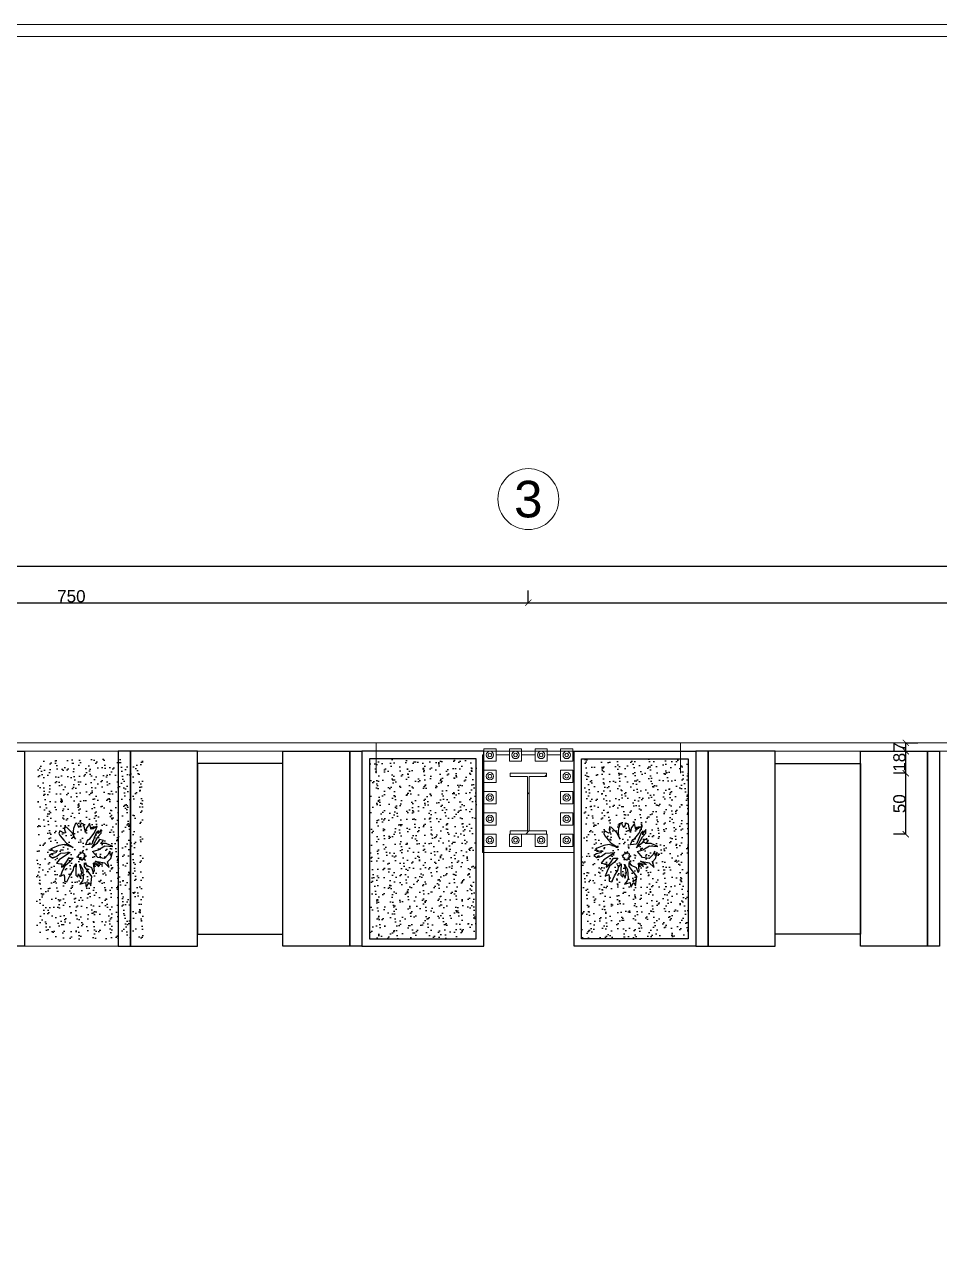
# Model space of a CAD drawing. Header units: centimetres. Extents: x 54005 to 61405, y 90310 to 94744.
# Drawn here: x 55991 to 56742, y 93610 to 94614 of the extents above; entities that cross this region are included whole.
import ezdxf
from ezdxf.enums import TextEntityAlignment as Align

# ---------------------------------------------------------------- set-up
doc = ezdxf.new("R2010")
doc.units = ezdxf.units.CM
doc.header["$LTSCALE"] = 25
doc.layers.get('0').update_dxf_attribs({"lineweight": 0})
doc.layers.get('Defpoints').update_dxf_attribs({"color": 115, "lineweight": 0})
for name, color, linetype in [('BA_env_landscp', 84, 'Continuous'), ('BA_floor', 8, 'Continuous'), ('BA_furn-fix', 134, 'Continuous'), ('BA_furn-mobile', 122, 'Continuous')]:
    doc.layers.add(name, color=color, linetype=linetype)
doc.layers.add('ÖLCULENDIRME', color=115, linetype='Continuous', lineweight=5)
doc.styles.add('PEN-NO', font='arial.ttf')
doc.styles.get("Standard").update_dxf_attribs({"font": 'arial.ttf'})
doc.styles.add('YAZI', font='arial.ttf', dxfattribs={"height": 30})
doc.dimstyles.new('iç ölçü le', dxfattribs={"dimtxt": 10, "dimasz": 5, "dimexe": 10, "dimexo": 10, "dimgap": 0.09, "dimtad": 1, "dimdec": 0, "dimzin": 0, "dimdsep": 46, "dimtxsty": 'Standard', "dimblk": 'ARCHTICK', "dimcen": 0.09, "dimclrt": 7, "dimadec": 0, "dimazin": 0, "dimtfac": 1, "dimtdec": 0, "dimtofl": 0, "dimtmove": 0, "dimatfit": 3, "dimldrblk": 'DOT', "dimfxl": 20, "dimfxlon": 1, "dimtolj": 1, "dimtzin": 0, "dimarcsym": 0})

# ---------------------------------------------------------------- blocks, each defined once
blk = doc.blocks.new('AKS-NO')
blk.add_circle((0, 0), 62.5)
at = {"style": 'YAZI'}
blk.add_attdef('AKSNO', text='', height=50, dxfattribs=at).set_placement((0, 0), align=Align.MIDDLE_CENTER)
blk = doc.blocks.new('_ArchTick')
at = {"color": 0, "linetype": 'ByBlock', "const_width": 0.15}
blk.add_lwpolyline([(-0.5, -0.5), (0.5, 0.5)], dxfattribs=at)
blk = doc.blocks.new('*D5')
at = {"layer": 'Defpoints', "color": 0, "transparency": 16777216}
for p in [(61199.4, 94169.6), (54210.4, 94139.6), (61199.4, 94139.6)]:
    blk.add_point(p, dxfattribs=at)
at = {"layer": 'ÖLCULENDIRME', "color": 0, "lineweight": -2, "transparency": 16777216}
for p, q in [((54210.4, 94149.6), (54210.4, 94179.6)), ((61199.4, 94149.6), (61199.4, 94179.6)), ((54210.4, 94169.6), (61199.4, 94169.6))]:
    blk.add_line(p, q, dxfattribs=at)
at = {"layer": 'ÖLCULENDIRME', "color": 0, "lineweight": -2, "transparency": 16777216, "xscale": 5, "yscale": 5, "zscale": 5, "rotation": 180}
blk.add_blockref('_ArchTick', (54210.4, 94169.6), dxfattribs=at)
at = {"layer": 'ÖLCULENDIRME', "color": 0, "lineweight": -2, "transparency": 16777216, "xscale": 5, "yscale": 5, "zscale": 5}
blk.add_blockref('_ArchTick', (61199.4, 94169.6), dxfattribs=at)
at = {"layer": 'ÖLCULENDIRME', "color": 7, "transparency": 16777216, "insert": (57704.9, 94174.8), "char_height": 10, "attachment_point": 5}
blk.add_mtext('\\A1;6989', dxfattribs=at)
blk = doc.blocks.new('_Dot')
at = {"color": 0, "linetype": 'ByBlock', "lineweight": -2}
blk.add_line((-0.5, 0), (-1, 0), dxfattribs=at)
at = {"color": 0, "linetype": 'ByBlock', "const_width": 0.5}
blk.add_lwpolyline([(-0.25, 0, 1), (0.25, 0, 1)], format="xyb", close=True, dxfattribs=at)
blk = doc.blocks.new('*D8')
at = {"layer": 'Defpoints', "color": 0, "transparency": 16777216}
for p in [(55654.9, 94139.6), (56404.9, 94139.6), (56404.9, 94139.6)]:
    blk.add_point(p, dxfattribs=at)
at = {"layer": 'ÖLCULENDIRME', "color": 0, "lineweight": -2, "transparency": 16777216}
for p, q in [((55654.9, 94139.6), (55654.9, 94149.6)), ((56404.9, 94139.6), (56404.9, 94149.6)), ((55654.9, 94139.6), (56404.9, 94139.6))]:
    blk.add_line(p, q, dxfattribs=at)
at = {"layer": 'ÖLCULENDIRME', "color": 0, "lineweight": -2, "transparency": 16777216, "xscale": 5, "yscale": 5, "zscale": 5, "rotation": 180}
blk.add_blockref('_ArchTick', (55654.9, 94139.6), dxfattribs=at)
at = {"layer": 'ÖLCULENDIRME', "color": 0, "lineweight": -2, "transparency": 16777216, "xscale": 5, "yscale": 5, "zscale": 5}
blk.add_blockref('_ArchTick', (56404.9, 94139.6), dxfattribs=at)
at = {"layer": 'ÖLCULENDIRME', "color": 7, "transparency": 16777216, "insert": (56029.9, 94144.8), "char_height": 10, "attachment_point": 5}
blk.add_mtext('\\A1;750', dxfattribs=at)
blk = doc.blocks.new('*D9')
at = {"layer": 'Defpoints', "color": 0, "transparency": 16777216}
for p in [(56404.9, 94139.6), (57154.9, 94139.6), (57154.9, 94139.6)]:
    blk.add_point(p, dxfattribs=at)
at = {"layer": 'ÖLCULENDIRME', "color": 0, "lineweight": -2, "transparency": 16777216}
for p, q in [((56404.9, 94139.6), (56404.9, 94149.6)), ((57154.9, 94139.6), (57154.9, 94149.6)), ((56404.9, 94139.6), (57154.9, 94139.6))]:
    blk.add_line(p, q, dxfattribs=at)
at = {"layer": 'ÖLCULENDIRME', "color": 0, "lineweight": -2, "transparency": 16777216, "xscale": 5, "yscale": 5, "zscale": 5, "rotation": 180}
blk.add_blockref('_ArchTick', (56404.9, 94139.6), dxfattribs=at)
at = {"layer": 'ÖLCULENDIRME', "color": 0, "lineweight": -2, "transparency": 16777216, "xscale": 5, "yscale": 5, "zscale": 5}
blk.add_blockref('_ArchTick', (57154.9, 94139.6), dxfattribs=at)
at = {"layer": 'ÖLCULENDIRME', "color": 7, "transparency": 16777216, "insert": (56779.9, 94144.8), "char_height": 10, "attachment_point": 5}
blk.add_mtext('\\A1;750', dxfattribs=at)
blk = doc.blocks.new('*D68')
at = {"layer": 'Defpoints', "color": 0, "transparency": 16777216}
for p in [(56714.7, 93999.6), (56721.8, 93999.6), (56714.7, 93949.6)]:
    blk.add_point(p, dxfattribs=at)
at = {"layer": 'ÖLCULENDIRME', "color": 0, "lineweight": -2, "transparency": 16777216}
for p, q in [((56714.7, 93999.6), (56704.7, 93999.6)), ((56714.7, 93949.6), (56714.7, 93999.6)), ((56714.7, 93949.6), (56704.7, 93949.6))]:
    blk.add_line(p, q, dxfattribs=at)
at = {"layer": 'ÖLCULENDIRME', "color": 0, "lineweight": -2, "transparency": 16777216, "xscale": 5, "yscale": 5, "zscale": 5}
for p, rotation in [((56714.7, 93999.6), 90), ((56714.7, 93949.6), 270)]:
    blk.add_blockref('_ArchTick', p, dxfattribs=dict(at, rotation=rotation))
at = {"layer": 'ÖLCULENDIRME', "color": 7, "transparency": 16777216, "insert": (56709.5, 93974.6), "char_height": 10, "attachment_point": 5, "rotation": 90}
blk.add_mtext('\\A1;50', dxfattribs=at)
blk = doc.blocks.new('*D69')
at = {"layer": 'Defpoints', "color": 0, "transparency": 16777216}
for p in [(56714.4, 94017.6), (56714.7, 94017.6), (56721.8, 93999.6)]:
    blk.add_point(p, dxfattribs=at)
at = {"layer": 'ÖLCULENDIRME', "color": 0, "lineweight": -2, "transparency": 16777216}
for p, q in [((56714.7, 94017.6), (56724.7, 94017.6)), ((56714.7, 93999.6), (56714.7, 94017.6)), ((56714.7, 93999.6), (56704.7, 93999.6))]:
    blk.add_line(p, q, dxfattribs=at)
at = {"layer": 'ÖLCULENDIRME', "color": 0, "lineweight": -2, "transparency": 16777216, "xscale": 5, "yscale": 5, "zscale": 5}
for p, rotation in [((56714.7, 94017.6), 90), ((56714.7, 93999.6), 270)]:
    blk.add_blockref('_ArchTick', p, dxfattribs=dict(at, rotation=rotation))
at = {"layer": 'ÖLCULENDIRME', "color": 7, "transparency": 16777216, "insert": (56709.5, 94008.6), "char_height": 10, "attachment_point": 5, "rotation": 90}
blk.add_mtext('\\A1;18', dxfattribs=at)
blk = doc.blocks.new('*D70')
at = {"layer": 'Defpoints', "color": 0, "transparency": 16777216}
for p in [(56714.4, 94024.6), (56714.7, 94024.6), (56714.4, 94017.6)]:
    blk.add_point(p, dxfattribs=at)
at = {"layer": 'ÖLCULENDIRME', "color": 0, "lineweight": -2, "transparency": 16777216}
for p, q in [((56714.7, 94024.6), (56724.7, 94024.6)), ((56714.7, 94017.6), (56714.7, 94024.6)), ((56714.7, 94017.6), (56724.7, 94017.6))]:
    blk.add_line(p, q, dxfattribs=at)
at = {"layer": 'ÖLCULENDIRME', "color": 0, "lineweight": -2, "transparency": 16777216, "xscale": 5, "yscale": 5, "zscale": 5}
for p, rotation in [((56714.7, 94024.6), 90), ((56714.7, 94017.6), 270)]:
    blk.add_blockref('_ArchTick', p, dxfattribs=dict(at, rotation=rotation))
at = {"layer": 'ÖLCULENDIRME', "color": 7, "transparency": 16777216, "insert": (56709.6, 94021.1), "char_height": 10, "attachment_point": 5, "rotation": 90}
blk.add_mtext('\\A1;7', dxfattribs=at)
blk = doc.blocks.new('asdfsadfasf')
for points in [[(182782.2, -71388.1), (182782.2, -71228.1), (182772.2, -71228.1), (182772.2, -71388.1)], [(182837.2, -71388.1), (182837.2, -71228.1), (182782.2, -71228.1), (182782.2, -71388.1)], [(182907.2, -71388.1), (182907.2, -71228.1), (182962.2, -71228.1), (182962.2, -71388.1)], [(182962.2, -71388.1), (182962.2, -71228.1), (182972.2, -71228.1), (182972.2, -71388.1)], [(182907.2, -71378.1), (182907.2, -71238.1), (182837.2, -71238.1), (182837.2, -71378.1)]]:
    blk.add_lwpolyline(points, close=True)
blk = doc.blocks.new('er3')
at = {"layer": 'BA_floor'}
h = blk.add_hatch(dxfattribs=at)
h.set_pattern_fill('AR-SAND', color=71, scale=0.2, angle=450)
h.set_pattern_definition([(127.5, (25055.775, 92010.929), (-9.7882647, -0.3200063), [0, -7.7216, 0, -8.636, 0, -8.255]), (97.5, (25055.775, 92010.929), (-14.336502, 8.9904657), [0, -4.1656, 0, -6.9596, 0, -2.667]), (57.5, (25055.775, 92004.681), (-0.0287437, 15.8198474), [0, -2.54, 0, -9.144, 0, -11.938]), (47.5, (25055.775, 92004.681), (-4.4585865, 15.271129), [0, -1.27, 0, -5.9944, 0, -6.858])])
h.paths.add_polyline_path([(59535.2, 93863.8), (59447.6, 93863.8), (59447.6, 94011.4), (59535.2, 94011.4)])
at = {"layer": 'BA_furn-fix'}
for points in [[(59541.4, 93857.6), (59441.4, 93857.6), (59441.4, 94017.6), (59541.4, 94017.6)], [(59535.2, 93863.8), (59447.6, 93863.8), (59447.6, 94011.4), (59535.2, 94011.4)]]:
    blk.add_lwpolyline(points, close=True, dxfattribs=at)
at = {"layer": 'BA_furn-mobile', "xscale": -1}
blk.add_blockref('asdfsadfasf', (242513.6, 165245.7), dxfattribs=at)
blk = doc.blocks.new('tyy')
for p, q in [((68217.6, -20232.4), (68217, -20235.2)), ((68219.9, -20234.1), (68217.6, -20232.4)), ((68223.3, -20231.8), (68222.7, -20235.2)), ((68224.4, -20233), (68223.3, -20231.8)), ((68217, -20241.5), (68213.6, -20240.4)), ((68213.6, -20240.4), (68214.2, -20243.8)), ((68217, -20235.2), (68218.2, -20237.5)), ((68221.6, -20244.9), (68217, -20241.5)), ((68218.2, -20237.5), (68219.3, -20238.7)), ((68219.3, -20238.7), (68222.7, -20240.9)), ((68221.6, -20237), (68219.9, -20234.1)), ((68223.9, -20237.5), (68221.6, -20237)), ((68222.7, -20235.2), (68223.9, -20237.5)), ((68222.7, -20240.9), (68226.1, -20248.3)), ((68228.4, -20237.5), (68224.4, -20233)), ((68230.7, -20241.5), (68228.4, -20237.5)), ((68230.7, -20246.6), (68230.7, -20241.5)), ((68232.4, -20242.7), (68230.7, -20249.5)), ((68234.1, -20239.8), (68232.4, -20242.7)), ((68236.4, -20235.8), (68234.1, -20239.8)), ((68238.1, -20234.1), (68236.4, -20235.8)), ((68240.4, -20234.1), (68238.1, -20234.1)), ((68239.8, -20238.1), (68240.4, -20234.1)), ((68240.4, -20239.2), (68239.8, -20238.1)), ((68242.7, -20237.5), (68240.4, -20239.2)), ((68242.1, -20244.4), (68244.9, -20238.7)), ((68244.9, -20237), (68242.7, -20237.5)), ((68244.9, -20238.7), (68244.9, -20237)), ((68205.1, -20250.6), (68201.6, -20251.8)), ((68201.6, -20251.8), (68201.6, -20254)), ((68209, -20247.2), (68204.5, -20247.2)), ((68204.5, -20247.2), (68206.8, -20249.5)), ((68206.8, -20249.5), (68205.1, -20250.6)), ((68213.6, -20247.8), (68209, -20247.2)), ((68214.7, -20244.9), (68211.9, -20245.5)), ((68211.9, -20245.5), (68213, -20246.6)), ((68213, -20246.6), (68216.5, -20247.8)), ((68218.2, -20250.6), (68213.6, -20247.8)), ((68214.2, -20243.8), (68214.7, -20244.9)), ((68216.5, -20247.8), (68221, -20248.9)), ((68222.2, -20252.3), (68218.2, -20250.6)), ((68221, -20248.9), (68222.2, -20252.3)), ((68226.1, -20248.3), (68221.6, -20244.9)), ((68230.7, -20249.5), (68230.7, -20246.6)), ((68238.1, -20248.9), (68242.1, -20244.4)), ((68239.8, -20246.6), (68238.1, -20248.9)), ((68243.8, -20244.9), (68239.8, -20246.6)), ((68246.1, -20244.4), (68243.8, -20244.9)), ((68250.6, -20244.4), (68246.1, -20244.4)), ((68246.1, -20255.2), (68249.5, -20252.9)), ((68248.4, -20248.9), (68249.5, -20247.2)), ((68251.8, -20248.9), (68248.4, -20248.9)), ((68249.5, -20247.2), (68251.2, -20245.5)), ((68249.5, -20252.9), (68252.3, -20251.2)), ((68251.2, -20245.5), (68250.6, -20244.4)), ((68252.3, -20248.9), (68251.8, -20248.9)), ((68252.3, -20251.2), (68252.3, -20248.9)), ((68201.6, -20254), (68207.3, -20254.6)), ((68207.3, -20254.6), (68213, -20255.8)), ((68209.6, -20259.2), (68208.5, -20261.4)), ((68208.5, -20261.4), (68211.3, -20260.9)), ((68211.3, -20260.9), (68208.5, -20263.7)), ((68208.5, -20263.7), (68213, -20263.2)), ((68215.9, -20263.2), (68209, -20266)), ((68213, -20258), (68209.6, -20259.2)), ((68213, -20255.8), (68215.3, -20255.2)), ((68218.7, -20256.3), (68213, -20258)), ((68213, -20263.2), (68219.3, -20259.2)), ((68215.3, -20255.2), (68218.7, -20256.3)), ((68219.3, -20259.2), (68215.9, -20263.2)), ((68218.7, -20263.7), (68221.6, -20262.6)), ((68221.6, -20262.6), (68220.4, -20264.9)), ((68224.4, -20257.5), (68222.7, -20257.5)), ((68222.7, -20257.5), (68223.3, -20258)), ((68223.3, -20258), (68223.3, -20260.3)), ((68223.3, -20260.3), (68224.4, -20259.7)), ((68226.7, -20255.8), (68224.4, -20255.8)), ((68224.4, -20255.8), (68224.4, -20257.5)), ((68224.4, -20259.7), (68224.4, -20262)), ((68224.4, -20262), (68225, -20260.3)), ((68225, -20260.3), (68227.8, -20262)), ((68227.8, -20256.9), (68226.7, -20255.8)), ((68226.7, -20260.9), (68229, -20260.3)), ((68227.8, -20262), (68226.7, -20260.9)), ((68229, -20255.8), (68227.8, -20256.9)), ((68228.4, -20257.5), (68229, -20255.8)), ((68230.1, -20258), (68228.4, -20257.5)), ((68228.4, -20259.7), (68230.1, -20258)), ((68229, -20260.3), (68228.4, -20259.7)), ((68236.4, -20258.6), (68239.8, -20258.6)), ((68238.7, -20263.2), (68236.4, -20258.6)), ((68248.9, -20263.7), (68238.7, -20263.2)), ((68239.8, -20258.6), (68241.5, -20259.2)), ((68241.5, -20259.2), (68242.7, -20260.3)), ((68242.7, -20260.3), (68247.8, -20262)), ((68248.4, -20254.6), (68246.1, -20255.2)), ((68247.8, -20262), (68251.2, -20262.6)), ((68250.6, -20254.6), (68248.4, -20254.6)), ((68250.1, -20258.6), (68254.6, -20255.8)), ((68252.3, -20258.6), (68250.1, -20258.6)), ((68252.3, -20255.2), (68250.6, -20254.6)), ((68250.6, -20259.7), (68252.3, -20258.6)), ((68252.9, -20259.7), (68250.6, -20259.7)), ((68251.2, -20260.3), (68252.9, -20259.7)), ((68253.5, -20260.3), (68251.2, -20260.3)), ((68251.2, -20262.6), (68254.6, -20262.6)), ((68254.6, -20255.8), (68252.3, -20255.2)), ((68252.3, -20260.9), (68253.5, -20260.3)), ((68254.6, -20262.6), (68252.3, -20260.9)), ((68206.2, -20268.9), (68202.8, -20270.6)), ((68202.8, -20270.6), (68207.3, -20271.7)), ((68206.8, -20266), (68203.4, -20264.9)), ((68203.4, -20264.9), (68206.2, -20268.9)), ((68207.3, -20271.7), (68205.1, -20274)), ((68205.1, -20274), (68213, -20272.3)), ((68209, -20266), (68206.8, -20266)), ((68213, -20272.3), (68218.7, -20263.7)), ((68219.9, -20269.4), (68216.5, -20272.3)), ((68216.5, -20272.3), (68218.2, -20272.8)), ((68218.2, -20272.8), (68223.9, -20270)), ((68220.4, -20264.9), (68219.9, -20269.4)), ((68223.9, -20270), (68221.6, -20272.3)), ((68221.6, -20272.3), (68224.4, -20270.6)), ((68224.4, -20270.6), (68222.7, -20275.1)), ((68222.7, -20275.1), (68224.4, -20272.3)), ((68224.4, -20272.3), (68225, -20276.8)), ((68225, -20276.8), (68226.1, -20271.1)), ((68226.1, -20271.1), (68227.3, -20278.5)), ((68229.6, -20271.7), (68233, -20266)), ((68230.7, -20277.4), (68229.6, -20271.7)), ((68233, -20266), (68235.8, -20270)), ((68240.4, -20267.1), (68235.8, -20264.3)), ((68235.8, -20264.3), (68246.1, -20266)), ((68235.8, -20270), (68241, -20274)), ((68244.4, -20268.3), (68240.4, -20267.1)), ((68243.2, -20274.6), (68241.5, -20270)), ((68241.5, -20270), (68244.9, -20271.7)), ((68244.9, -20271.7), (68244.4, -20268.3)), ((68246.1, -20266), (68250.1, -20267.7)), ((68251.2, -20264.9), (68248.9, -20263.7)), ((68248.9, -20265.4), (68251.2, -20264.9)), ((68252.9, -20266.6), (68248.9, -20265.4)), ((68250.1, -20267.7), (68252.9, -20266.6)), ((68227.3, -20278.5), (68225, -20283.7)), ((68225, -20283.7), (68229, -20280.8)), ((68229, -20280.8), (68232.4, -20282.5)), ((68234.7, -20279.1), (68230.7, -20277.4)), ((68232.4, -20282.5), (68238.1, -20282)), ((68238.1, -20279.7), (68234.7, -20279.1)), ((68234.7, -20281.4), (68238.1, -20279.7)), ((68238.1, -20282), (68234.7, -20281.4)), ((68241, -20274), (68242.7, -20280.8)), ((68242.7, -20280.8), (68243.2, -20274.6))]:
    blk.add_line(p, q)

msp = doc.modelspace()

# ---------------------------------------------------------------- hatches: boundary and pattern name
at = {"layer": 'BA_floor'}
h = msp.add_hatch(dxfattribs=at)
h.set_pattern_fill('AR-SAND', color=71, scale=0.2, angle=90)
h.set_pattern_definition([(127.5, (21609.605, 92010.926), (-9.7882647, -0.3200063), [0, -7.7216, 0, -8.636, 0, -8.255]), (97.5, (21609.605, 92010.926), (-14.336502, 8.9904657), [0, -4.1656, 0, -6.9596, 0, -2.667]), (57.5, (21609.605, 92004.678), (-0.0287437, 15.8198474), [0, -2.54, 0, -9.144, 0, -11.938]), (47.5, (21609.605, 92004.678), (-4.4585865, 15.271129), [0, -1.27, 0, -5.9944, 0, -6.858])])
h.paths.add_polyline_path([(56089, 93863.8), (56001.4, 93863.8), (56001.4, 94011.4), (56089, 94011.4)])
h = msp.add_hatch(dxfattribs=at)
h.set_pattern_fill('AR-SAND', color=71, scale=0.2, angle=90)
h.set_pattern_definition([(127.5, (22146.886, 92010.929), (-9.7882647, -0.3200063), [0, -7.7216, 0, -8.636, 0, -8.255]), (97.5, (22146.886, 92010.929), (-14.336502, 8.9904657), [0, -4.1656, 0, -6.9596, 0, -2.667]), (57.5, (22146.886, 92004.681), (-0.0287437, 15.8198474), [0, -2.54, 0, -9.144, 0, -11.938]), (47.5, (22146.886, 92004.681), (-4.4585865, 15.271129), [0, -1.27, 0, -5.9944, 0, -6.858])])
h.paths.add_polyline_path([(56274.6, 93863.8), (56362.2, 93863.8), (56362.2, 94011.4), (56274.6, 94011.4)])

# ---------------------------------------------------------------- linework, layer by layer
for points in [[(55369.4, 90439.2), (61224.4, 90439.2), (61224.4, 94614.2), (55369.4, 94614.2)], [(55379.4, 90449.2), (61214.4, 90449.2), (61214.4, 94604.2), (55379.4, 94604.2)]]:
    msp.add_lwpolyline(points, close=True)
at = {"layer": 'BA_furn-fix'}
for points in [[(56268.4, 93857.6), (56368.4, 93857.6), (56368.4, 94017.6), (56268.4, 94017.6)], [(56274.6, 93863.8), (56362.2, 93863.8), (56362.2, 94011.4), (56274.6, 94011.4)]]:
    msp.add_lwpolyline(points, close=True, dxfattribs=at)
at = {"layer": 'ÖLCULENDIRME'}
for p, q in [((56279.9, 94024.6), (55779.9, 94024.6)), ((56279.9, 94024.6), (56279.9, 94017.6)), ((56279.9, 94024.6), (56279.9, 93999.6)), ((56529.9, 94024.6), (56529.9, 94017.6)), ((57029.9, 94024.6), (56529.9, 94024.6)), ((56529.9, 94024.6), (56529.9, 93999.6)), ((55779.9, 94017.6), (56279.9, 94017.6)), ((56367.4, 94014.6), (56368.4, 94014.6)), ((56367.4, 93934.6), (56367.4, 94014.6)), ((56378.4, 94019.6), (56368.4, 94019.6)), ((56368.4, 94019.6), (56368.4, 94009.6)), ((56378.4, 94009.6), (56378.4, 94019.6)), ((56378.4, 94014.6), (56389.4, 94014.6)), ((56399.4, 94019.6), (56389.4, 94019.6)), ((56389.4, 94019.6), (56389.4, 94009.6)), ((56399.4, 94009.6), (56399.4, 94019.6)), ((56399.4, 94014.6), (56410.4, 94014.6)), ((56420.4, 94019.6), (56410.4, 94019.6)), ((56410.4, 94019.6), (56410.4, 94009.6)), ((56420.4, 94009.6), (56420.4, 94019.6)), ((56420.4, 94014.6), (56431.4, 94014.6)), ((56441.4, 94019.6), (56431.4, 94019.6)), ((56431.4, 94019.6), (56431.4, 94009.6)), ((56441.4, 94009.6), (56441.4, 94019.6)), ((56441.4, 94014.6), (56442.4, 94014.6)), ((56442.4, 94014.6), (56442.4, 93934.6)), ((56529.9, 94017.6), (57029.9, 94017.6)), ((56368.4, 94009.6), (56378.4, 94009.6)), ((56389.4, 94009.6), (56399.4, 94009.6)), ((56410.4, 94009.6), (56420.4, 94009.6)), ((56431.4, 94009.6), (56441.4, 94009.6)), ((56378.4, 94002.1), (56368.4, 94002.1)), ((56368.4, 94002.1), (56368.4, 93992.1)), ((56378.4, 93992.1), (56378.4, 94002.1)), ((56389.9, 93996.8), (56389.9, 93999.6)), ((56389.9, 93999.6), (56419.9, 93999.6)), ((56404.2, 93996.8), (56389.9, 93996.8)), ((56404.2, 93952.4), (56404.2, 93996.8)), ((56419.9, 93996.8), (56405.6, 93996.8)), ((56405.6, 93996.8), (56405.6, 93952.4)), ((56418.5, 93996.8), (56419.9, 93998.2)), ((56419.9, 93999.6), (56419.9, 93996.8)), ((56441.4, 94002.1), (56431.4, 94002.1)), ((56431.4, 94002.1), (56431.4, 93992.1)), ((56441.4, 93992.1), (56441.4, 94002.1)), ((56368.4, 93992.1), (56378.4, 93992.1)), ((56378.4, 93984.6), (56368.4, 93984.6)), ((56368.4, 93984.6), (56368.4, 93974.6)), ((56378.4, 93974.6), (56378.4, 93984.6)), ((56404.2, 93982.5), (56405.6, 93983.9)), ((56405.6, 93983.9), (56405.6, 93983.9)), ((56431.4, 93992.1), (56441.4, 93992.1)), ((56441.4, 93984.6), (56431.4, 93984.6)), ((56431.4, 93984.6), (56431.4, 93974.6)), ((56441.4, 93974.6), (56441.4, 93984.6)), ((56368.4, 93974.6), (56378.4, 93974.6)), ((56431.4, 93974.6), (56441.4, 93974.6)), ((56378.4, 93967.1), (56368.4, 93967.1)), ((56368.4, 93967.1), (56368.4, 93957.1)), ((56378.4, 93957.1), (56378.4, 93967.1)), ((56441.4, 93967.1), (56431.4, 93967.1)), ((56431.4, 93967.1), (56431.4, 93957.1)), ((56441.4, 93957.1), (56441.4, 93967.1)), ((56368.4, 93957.1), (56378.4, 93957.1)), ((56431.4, 93957.1), (56441.4, 93957.1)), ((56378.4, 93949.6), (56368.4, 93949.6)), ((56368.4, 93949.6), (56368.4, 93939.6)), ((56378.4, 93939.6), (56378.4, 93949.6)), ((56399.4, 93949.6), (56389.4, 93949.6)), ((56389.4, 93949.6), (56389.4, 93939.6)), ((56389.9, 93949.6), (56389.9, 93952.4)), ((56389.9, 93952.4), (56404.2, 93952.4)), ((56389.9, 93949.6), (56419.9, 93949.6)), ((56399.4, 93939.6), (56399.4, 93949.6)), ((56402.8, 93949.6), (56405.6, 93952.5)), ((56405.6, 93952.4), (56419.9, 93952.4)), ((56420.4, 93949.6), (56410.4, 93949.6)), ((56410.4, 93949.6), (56410.4, 93939.6)), ((56419.9, 93952.4), (56419.9, 93949.6)), ((56420.4, 93939.6), (56420.4, 93949.6)), ((56441.4, 93949.6), (56431.4, 93949.6)), ((56431.4, 93949.6), (56431.4, 93939.6)), ((56441.4, 93939.6), (56441.4, 93949.6)), ((56442.4, 93934.6), (56367.4, 93934.6)), ((56368.4, 93939.6), (56378.4, 93939.6)), ((56389.4, 93939.6), (56399.4, 93939.6)), ((56410.4, 93939.6), (56420.4, 93939.6)), ((56431.4, 93939.6), (56441.4, 93939.6))]:
    msp.add_line(p, q, dxfattribs=at)
for points in [[(56279.9, 94024.6), (56529.9, 94024.6)], [(56279.9, 94017.6), (56529.9, 94017.6)]]:
    msp.add_lwpolyline(points, dxfattribs=at)
msp.add_lwpolyline([(55991.4, 94017.6), (56068.4, 94017.6), (56068.4, 93857.6), (55991.4, 93857.6)], close=True, dxfattribs=at)
for centre, radius, start, end in [((56373.4, 94014.6), 3, 0, 180), ((56373.4, 94014.6), 3, 180, 0), ((56373.4, 94014.6), 1.5, 0, 180), ((56373.4, 94014.6), 1.5, 152.9779, 207.0221), ((56373.4, 94014.6), 1.5, 180, 0), ((56373.4, 94014.6), 1.5, 124.9434, 145.0566), ((56373.4, 94014.6), 1.5, 214.9434, 235.0566), ((56373.4, 94014.6), 1.5, 62.9779, 117.0221), ((56373.4, 94014.6), 1.5, 242.9779, 297.0221), ((56373.4, 94014.6), 1.5, 34.9434, 55.0566), ((56373.4, 94014.6), 1.5, 304.9434, 325.0566), ((56373.4, 94014.6), 1.5, 332.9779, 27.0221), ((56394.4, 94014.6), 3, 0, 180), ((56394.4, 94014.6), 3, 180, 0), ((56394.4, 94014.6), 1.5, 0, 180), ((56394.4, 94014.6), 1.5, 152.9779, 207.0221), ((56394.4, 94014.6), 1.5, 180, 0), ((56394.4, 94014.6), 1.5, 124.9434, 145.0566), ((56394.4, 94014.6), 1.5, 214.9434, 235.0566), ((56394.4, 94014.6), 1.5, 62.9779, 117.0221), ((56394.4, 94014.6), 1.5, 242.9779, 297.0221), ((56394.4, 94014.6), 1.5, 34.9434, 55.0566), ((56394.4, 94014.6), 1.5, 304.9434, 325.0566), ((56394.4, 94014.6), 1.5, 332.9779, 27.0221), ((56415.4, 94014.6), 3, 0, 180), ((56415.4, 94014.6), 3, 180, 0), ((56415.4, 94014.6), 1.5, 0, 180), ((56415.4, 94014.6), 1.5, 152.9779, 207.0221), ((56415.4, 94014.6), 1.5, 180, 0), ((56415.4, 94014.6), 1.5, 124.9434, 145.0566), ((56415.4, 94014.6), 1.5, 214.9434, 235.0566), ((56415.4, 94014.6), 1.5, 62.9779, 117.0221), ((56415.4, 94014.6), 1.5, 242.9779, 297.0221), ((56415.4, 94014.6), 1.5, 34.9434, 55.0566), ((56415.4, 94014.6), 1.5, 304.9434, 325.0566), ((56415.4, 94014.6), 1.5, 332.9779, 27.0221), ((56436.4, 94014.6), 3, 0, 180), ((56436.4, 94014.6), 3, 180, 0), ((56436.4, 94014.6), 1.5, 0, 180), ((56436.4, 94014.6), 1.5, 152.9779, 207.0221), ((56436.4, 94014.6), 1.5, 180, 0), ((56436.4, 94014.6), 1.5, 124.9434, 145.0566), ((56436.4, 94014.6), 1.5, 214.9434, 235.0566), ((56436.4, 94014.6), 1.5, 62.9779, 117.0221), ((56436.4, 94014.6), 1.5, 242.9779, 297.0221), ((56436.4, 94014.6), 1.5, 34.9434, 55.0566), ((56436.4, 94014.6), 1.5, 304.9434, 325.0566), ((56436.4, 94014.6), 1.5, 332.9779, 27.0221), ((56373.4, 93997.1), 3, 0, 180), ((56373.4, 93997.1), 3, 180, 0), ((56373.4, 93997.1), 1.5, 0, 180), ((56373.4, 93997.1), 1.5, 152.9779, 207.0221), ((56373.4, 93997.1), 1.5, 180, 0), ((56373.4, 93997.1), 1.5, 124.9434, 145.0566), ((56373.4, 93997.1), 1.5, 214.9434, 235.0566), ((56373.4, 93997.1), 1.5, 62.9779, 117.0221), ((56373.4, 93997.1), 1.5, 242.9779, 297.0221), ((56373.4, 93997.1), 1.5, 34.9434, 55.0566), ((56373.4, 93997.1), 1.5, 304.9434, 325.0566), ((56373.4, 93997.1), 1.5, 332.9779, 27.0221), ((56436.4, 93997.1), 3, 0, 180), ((56436.4, 93997.1), 3, 180, 0), ((56436.4, 93997.1), 1.5, 0, 180), ((56436.4, 93997.1), 1.5, 152.9779, 207.0221), ((56436.4, 93997.1), 1.5, 180, 0), ((56436.4, 93997.1), 1.5, 124.9434, 145.0566), ((56436.4, 93997.1), 1.5, 214.9434, 235.0566), ((56436.4, 93997.1), 1.5, 62.9779, 117.0221), ((56436.4, 93997.1), 1.5, 242.9779, 297.0221), ((56436.4, 93997.1), 1.5, 34.9434, 55.0566), ((56436.4, 93997.1), 1.5, 304.9434, 325.0566), ((56436.4, 93997.1), 1.5, 332.9779, 27.0221), ((56373.4, 93979.6), 3, 0, 180), ((56373.4, 93979.6), 3, 180, 0), ((56373.4, 93979.6), 1.5, 0, 180), ((56373.4, 93979.6), 1.5, 152.9779, 207.0221), ((56373.4, 93979.6), 1.5, 180, 0), ((56373.4, 93979.6), 1.5, 124.9434, 145.0566), ((56373.4, 93979.6), 1.5, 214.9434, 235.0566), ((56373.4, 93979.6), 1.5, 62.9779, 117.0221), ((56373.4, 93979.6), 1.5, 242.9779, 297.0221), ((56373.4, 93979.6), 1.5, 34.9434, 55.0566), ((56373.4, 93979.6), 1.5, 304.9434, 325.0566), ((56373.4, 93979.6), 1.5, 332.9779, 27.0221), ((56436.4, 93979.6), 3, 0, 180), ((56436.4, 93979.6), 3, 180, 0), ((56436.4, 93979.6), 1.5, 0, 180), ((56436.4, 93979.6), 1.5, 152.9779, 207.0221), ((56436.4, 93979.6), 1.5, 180, 0), ((56436.4, 93979.6), 1.5, 124.9434, 145.0566), ((56436.4, 93979.6), 1.5, 214.9434, 235.0566), ((56436.4, 93979.6), 1.5, 62.9779, 117.0221), ((56436.4, 93979.6), 1.5, 242.9779, 297.0221), ((56436.4, 93979.6), 1.5, 34.9434, 55.0566), ((56436.4, 93979.6), 1.5, 304.9434, 325.0566), ((56436.4, 93979.6), 1.5, 332.9779, 27.0221), ((56373.4, 93962.1), 3, 0, 180), ((56373.4, 93962.1), 1.5, 0, 180), ((56373.4, 93962.1), 1.5, 124.9434, 145.0566), ((56373.4, 93962.1), 1.5, 62.9779, 117.0221), ((56373.4, 93962.1), 1.5, 34.9434, 55.0566), ((56436.4, 93962.1), 3, 0, 180), ((56436.4, 93962.1), 1.5, 0, 180), ((56436.4, 93962.1), 1.5, 124.9434, 145.0566), ((56436.4, 93962.1), 1.5, 62.9779, 117.0221), ((56436.4, 93962.1), 1.5, 34.9434, 55.0566), ((56373.4, 93962.1), 3, 180, 0), ((56373.4, 93962.1), 1.5, 152.9779, 207.0221), ((56373.4, 93962.1), 1.5, 180, 0), ((56373.4, 93962.1), 1.5, 214.9434, 235.0566), ((56373.4, 93962.1), 1.5, 242.9779, 297.0221), ((56373.4, 93962.1), 1.5, 304.9434, 325.0566), ((56373.4, 93962.1), 1.5, 332.9779, 27.0221), ((56436.4, 93962.1), 3, 180, 0), ((56436.4, 93962.1), 1.5, 152.9779, 207.0221), ((56436.4, 93962.1), 1.5, 180, 0), ((56436.4, 93962.1), 1.5, 214.9434, 235.0566), ((56436.4, 93962.1), 1.5, 242.9779, 297.0221), ((56436.4, 93962.1), 1.5, 304.9434, 325.0566), ((56436.4, 93962.1), 1.5, 332.9779, 27.0221), ((56373.4, 93944.6), 3, 0, 180), ((56373.4, 93944.6), 3, 180, 0), ((56373.4, 93944.6), 1.5, 0, 180), ((56373.4, 93944.6), 1.5, 152.9779, 207.0221), ((56373.4, 93944.6), 1.5, 180, 0), ((56373.4, 93944.6), 1.5, 124.9434, 145.0566), ((56373.4, 93944.6), 1.5, 214.9434, 235.0566), ((56373.4, 93944.6), 1.5, 62.9779, 117.0221), ((56373.4, 93944.6), 1.5, 242.9779, 297.0221), ((56373.4, 93944.6), 1.5, 34.9434, 55.0566), ((56373.4, 93944.6), 1.5, 304.9434, 325.0566), ((56373.4, 93944.6), 1.5, 332.9779, 27.0221), ((56394.4, 93944.6), 3, 0, 180), ((56394.4, 93944.6), 3, 180, 0), ((56394.4, 93944.6), 1.5, 0, 180), ((56394.4, 93944.6), 1.5, 152.9779, 207.0221), ((56394.4, 93944.6), 1.5, 180, 0), ((56394.4, 93944.6), 1.5, 124.9434, 145.0566), ((56394.4, 93944.6), 1.5, 214.9434, 235.0566), ((56394.4, 93944.6), 1.5, 62.9779, 117.0221), ((56394.4, 93944.6), 1.5, 242.9779, 297.0221), ((56394.4, 93944.6), 1.5, 34.9434, 55.0566), ((56394.4, 93944.6), 1.5, 304.9434, 325.0566), ((56394.4, 93944.6), 1.5, 332.9779, 27.0221), ((56415.4, 93944.6), 3, 0, 180), ((56415.4, 93944.6), 3, 180, 0), ((56415.4, 93944.6), 1.5, 0, 180), ((56415.4, 93944.6), 1.5, 152.9779, 207.0221), ((56415.4, 93944.6), 1.5, 180, 0), ((56415.4, 93944.6), 1.5, 124.9434, 145.0566), ((56415.4, 93944.6), 1.5, 214.9434, 235.0566), ((56415.4, 93944.6), 1.5, 62.9779, 117.0221), ((56415.4, 93944.6), 1.5, 242.9779, 297.0221), ((56415.4, 93944.6), 1.5, 34.9434, 55.0566), ((56415.4, 93944.6), 1.5, 304.9434, 325.0566), ((56415.4, 93944.6), 1.5, 332.9779, 27.0221), ((56436.4, 93944.6), 3, 0, 180), ((56436.4, 93944.6), 3, 180, 0), ((56436.4, 93944.6), 1.5, 0, 180), ((56436.4, 93944.6), 1.5, 152.9779, 207.0221), ((56436.4, 93944.6), 1.5, 180, 0), ((56436.4, 93944.6), 1.5, 124.9434, 145.0566), ((56436.4, 93944.6), 1.5, 214.9434, 235.0566), ((56436.4, 93944.6), 1.5, 62.9779, 117.0221), ((56436.4, 93944.6), 1.5, 242.9779, 297.0221), ((56436.4, 93944.6), 1.5, 34.9434, 55.0566), ((56436.4, 93944.6), 1.5, 304.9434, 325.0566), ((56436.4, 93944.6), 1.5, 332.9779, 27.0221)]:
    msp.add_arc(centre, radius, start, end, dxfattribs=at)

# ---------------------------------------------------------------- block references
at = {"layer": 'BA_env_landscp'}
for p, xscale, yscale, zscale, rotation in [((15635.3, 37778.7), 0.9720000000000109, 0.9720000000000109, 0.9720000000000109, 70.80209039066958), ((16082.4, 37778.7), 0.9720000000000107, 0.9720000000000107, 0.9720000000000107, 70.80209039066955)]:
    msp.add_blockref('tyy', p, dxfattribs=dict(at, xscale=xscale, yscale=yscale, zscale=zscale, rotation=rotation))
at = {"layer": 'BA_furn-mobile'}
msp.add_blockref('asdfsadfasf', (-126703.8, 165245.7), dxfattribs=at)
at = {"layer": 'ÖLCULENDIRME'}
ref = msp.add_blockref('AKS-NO', (56404.9, 94224.6), dxfattribs=dict(at, xscale=-0.4000000000232831, yscale=0.4000000000232831, zscale=0.4, rotation=180))
ref.add_attrib('AKSNO', '3', dxfattribs={"layer": '0', "height": 30, "style": 'PEN-NO'}).set_placement((56404.9, 94224.6), align=Align.MIDDLE_CENTER)
for p in [(-3750, 0), (-2999, 0)]:
    msp.add_blockref('er3', p, dxfattribs=at)

# ---------------------------------------------------------------- dimensions: what is measured, and where the dimension line sits
dim = msp.add_linear_dim(base=(61199.4, 94169.6), p1=(54210.4, 94139.6), p2=(61199.4, 94139.6), dimstyle='iç ölçü le', dxfattribs=at)
dim.commit()
dim.dimension.update_dxf_attribs({"geometry": '*D5', "text_midpoint": (57704.9, 94174.8)})
for base, p1, p2, picture, middle in [((56404.9, 94139.6), (55654.9, 94139.6), (56404.9, 94139.6), '*D8', (56029.9, 94144.8)), ((57154.9, 94139.6), (56404.9, 94139.6), (57154.9, 94139.6), '*D9', (56779.9, 94144.8))]:
    dim = msp.add_linear_dim(base=base, p1=p1, p2=p2, dimstyle='iç ölçü le', override={"dimtmove": 1}, dxfattribs=at)
    dim.commit()
    dim.dimension.update_dxf_attribs({"geometry": picture, "text_midpoint": middle})
for base, p1, p2, picture, middle in [((56714.7, 94024.6), (56714.4, 94017.6), (56714.4, 94024.6), '*D70', (56709.6, 94021.1)), ((56714.7, 94017.6), (56721.8, 93999.6), (56714.4, 94017.6), '*D69', (56709.5, 94008.6)), ((56714.7, 93999.6), (56714.7, 93949.6), (56721.8, 93999.6), '*D68', (56709.5, 93974.6))]:
    dim = msp.add_linear_dim(base=base, p1=p1, p2=p2, angle=90, dimstyle='iç ölçü le', override={"dimtmove": 1, "dimfxl": 10}, dxfattribs=at)
    dim.commit()
    dim.dimension.update_dxf_attribs({"geometry": picture, "text_midpoint": middle})

doc.saveas('drawing.dxf')
